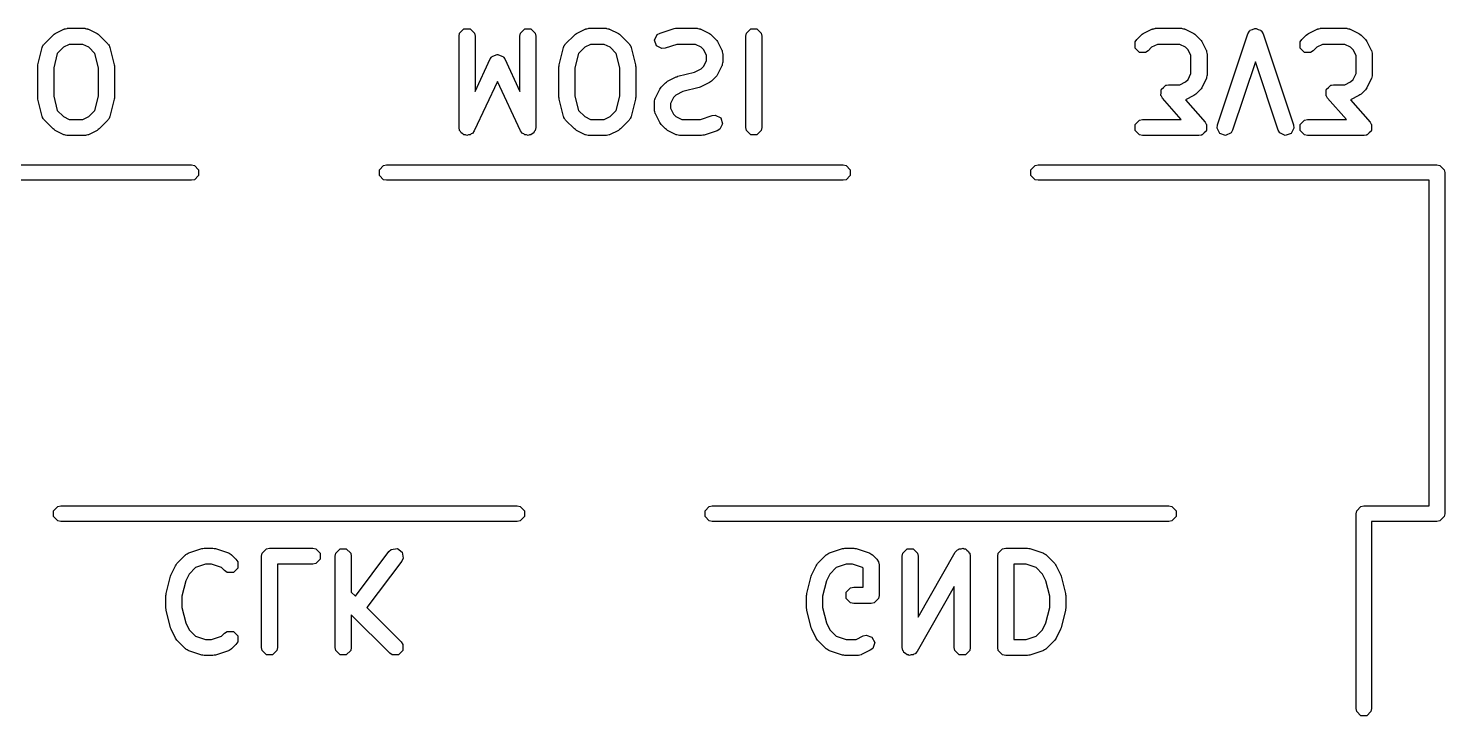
# Model space of a CAD drawing. Extents: x 110.4 to 184.6, y -131.1 to -56.8.
# Drawn here: x 147.28 to 158.32, y -115.56 to -110.2 of the extents above; entities that cross this region are included whole.
import ezdxf

# ---------------------------------------------------------------- set-up
doc = ezdxf.new("R2010")
doc.units = 0
doc.layers.add('BLACK', color=7, linetype='CONTINUOUS')

msp = doc.modelspace()

# ---------------------------------------------------------------- linework, layer by layer
at = {"layer": 'BLACK', "linetype": 'CONTINUOUS'}
for p, q in [((147.568424, -110.203841), (147.578093, -110.201194)), ((147.578093, -110.201194), (147.579453, -110.201647)), ((147.579453, -110.201647), (147.582523, -110.201037)), ((147.582523, -110.201037), (147.717989, -110.201037)), ((147.717989, -110.201037), (147.72106, -110.201647)), ((147.72106, -110.201647), (147.722419, -110.201195)), ((147.722419, -110.201195), (147.732079, -110.20384)), ((151.632424, -110.203841), (151.642093, -110.201194)), ((151.642093, -110.201194), (151.643453, -110.201647)), ((151.643453, -110.201647), (151.646523, -110.201037)), ((151.646523, -110.201037), (151.781989, -110.201037)), ((151.781989, -110.201037), (151.78506, -110.201647)), ((151.78506, -110.201647), (151.786419, -110.201195)), ((151.786419, -110.201195), (151.796079, -110.20384)), ((152.31403, -110.202991), (152.323856, -110.201037)), ((152.323856, -110.201037), (152.49319, -110.201037)), ((152.49319, -110.201037), (152.496261, -110.201647)), ((152.496261, -110.201647), (152.49762, -110.201195)), ((152.49762, -110.201195), (152.50728, -110.20384)), ((156.051837, -110.203841), (156.061506, -110.201194)), ((156.061506, -110.201194), (156.062866, -110.201647)), ((156.062866, -110.201647), (156.065936, -110.201037)), ((156.065936, -110.201037), (156.269136, -110.201037)), ((156.269136, -110.201037), (156.272207, -110.201647)), ((156.272207, -110.201647), (156.273566, -110.201195)), ((156.273566, -110.201195), (156.283226, -110.20384)), ((156.822708, -110.210059), (156.840438, -110.201194)), ((156.840438, -110.201194), (156.84487, -110.202671)), ((156.84487, -110.202671), (156.8493, -110.201195)), ((156.8493, -110.201195), (156.867018, -110.210054)), ((157.33877, -110.203841), (157.348439, -110.201194)), ((157.348439, -110.201194), (157.349799, -110.201647)), ((157.349799, -110.201647), (157.352869, -110.201037)), ((157.352869, -110.201037), (157.556069, -110.201037)), ((157.556069, -110.201037), (157.55914, -110.201647)), ((157.55914, -110.201647), (157.560499, -110.201195)), ((157.560499, -110.201195), (157.570159, -110.20384)), ((147.402862, -110.320943), (147.470595, -110.25321)), ((147.470595, -110.25321), (147.478916, -110.247649)), ((147.478916, -110.247649), (147.486838, -110.241502)), ((147.486838, -110.241502), (147.554572, -110.207635)), ((147.554572, -110.207635), (147.557591, -110.206808)), ((147.557591, -110.206808), (147.558605, -110.205795)), ((147.558605, -110.205795), (147.568424, -110.203841)), ((147.732079, -110.20384), (147.741907, -110.205795)), ((147.741907, -110.205795), (147.74292, -110.206808)), ((147.74292, -110.206808), (147.74594, -110.207635)), ((147.74594, -110.207635), (147.813674, -110.241502)), ((147.813674, -110.241502), (147.821595, -110.247649)), ((147.821595, -110.247649), (147.829917, -110.25321)), ((147.829917, -110.25321), (147.89765, -110.320943)), ((150.635756, -110.263537), (150.640514, -110.239619)), ((150.635756, -110.974737), (150.635756, -110.263537)), ((150.640514, -110.239619), (150.674338, -110.205795)), ((150.674338, -110.205795), (150.722174, -110.205795)), ((150.722174, -110.205795), (150.755998, -110.239619)), ((150.755998, -110.239619), (150.760756, -110.263537)), ((150.760756, -110.263537), (150.760756, -110.693014)), ((151.109889, -110.263537), (151.114647, -110.239619)), ((151.109889, -110.693013), (151.109889, -110.263537)), ((151.114647, -110.239619), (151.148471, -110.205795)), ((151.148471, -110.205795), (151.196307, -110.205795)), ((151.196307, -110.205795), (151.230131, -110.239619)), ((151.230131, -110.239619), (151.234889, -110.263537)), ((151.234889, -110.263537), (151.234889, -110.974737)), ((151.466862, -110.320943), (151.534595, -110.25321)), ((151.534595, -110.25321), (151.542916, -110.247649)), ((151.542916, -110.247649), (151.550838, -110.241502)), ((151.550838, -110.241502), (151.618572, -110.207635)), ((151.618572, -110.207635), (151.621591, -110.206808)), ((151.621591, -110.206808), (151.622605, -110.205795)), ((151.622605, -110.205795), (151.632424, -110.203841)), ((151.796079, -110.20384), (151.805907, -110.205795)), ((151.805907, -110.205795), (151.80692, -110.206808)), ((151.80692, -110.206808), (151.80994, -110.207635)), ((151.80994, -110.207635), (151.877674, -110.241502)), ((151.877674, -110.241502), (151.885595, -110.247649)), ((151.885595, -110.247649), (151.893917, -110.25321)), ((151.893917, -110.25321), (151.96165, -110.320943)), ((152.159914, -110.292973), (152.181306, -110.250189)), ((152.175041, -110.338354), (152.159914, -110.292973)), ((152.181306, -110.250189), (152.202492, -110.238111)), ((152.202492, -110.238111), (152.304092, -110.204244)), ((152.304092, -110.204244), (152.31403, -110.202991)), ((152.50728, -110.20384), (152.517108, -110.205795)), ((152.517108, -110.205795), (152.518121, -110.206808)), ((152.518121, -110.206808), (152.521141, -110.207635)), ((152.521141, -110.207635), (152.588874, -110.241502)), ((152.588874, -110.241502), (152.596784, -110.247642)), ((152.596784, -110.247642), (152.605117, -110.253209)), ((152.605117, -110.253209), (152.638983, -110.287075)), ((152.638983, -110.287075), (152.644549, -110.295405)), ((152.644549, -110.295405), (152.650692, -110.30332)), ((152.650692, -110.30332), (152.684558, -110.371053)), ((152.870956, -110.263537), (152.875714, -110.239619)), ((152.870956, -110.974737), (152.870956, -110.263537)), ((152.875714, -110.239619), (152.909538, -110.205795)), ((152.909538, -110.205795), (152.957374, -110.205795)), ((152.957374, -110.205795), (152.991198, -110.239619)), ((152.991198, -110.239619), (152.995956, -110.263537)), ((152.995956, -110.263537), (152.995956, -110.974737)), ((155.906594, -110.307353), (155.920142, -110.287076)), ((155.906594, -110.355187), (155.906594, -110.307353)), ((155.920142, -110.287076), (155.954008, -110.25321)), ((155.954008, -110.25321), (155.962333, -110.247646)), ((155.962333, -110.247646), (155.970251, -110.241502)), ((155.970251, -110.241502), (156.037985, -110.207635)), ((156.037985, -110.207635), (156.041004, -110.206808)), ((156.041004, -110.206808), (156.042018, -110.205795)), ((156.042018, -110.205795), (156.051837, -110.203841)), ((156.283226, -110.20384), (156.293054, -110.205795)), ((156.293054, -110.205795), (156.294067, -110.206808)), ((156.294067, -110.206808), (156.297087, -110.207635)), ((156.297087, -110.207635), (156.36482, -110.241502)), ((156.36482, -110.241502), (156.37273, -110.247642)), ((156.37273, -110.247642), (156.381063, -110.253209)), ((156.381063, -110.253209), (156.414929, -110.287075)), ((156.414929, -110.287075), (156.420495, -110.295405)), ((156.420495, -110.295405), (156.426638, -110.30332)), ((156.426638, -110.30332), (156.460504, -110.371053)), ((156.548509, -110.954973), (156.785576, -110.243772)), ((156.785576, -110.243772), (156.797654, -110.222586)), ((156.797654, -110.222586), (156.801831, -110.220497)), ((156.801831, -110.220497), (156.803919, -110.216322)), ((156.803919, -110.216322), (156.822708, -110.210059)), ((156.867018, -110.210054), (156.885819, -110.216321)), ((156.885819, -110.216321), (156.887907, -110.220498)), ((156.887907, -110.220498), (156.892084, -110.222587)), ((156.892084, -110.222587), (156.904162, -110.243773)), ((156.904162, -110.243773), (157.141228, -110.954972)), ((157.193527, -110.307353), (157.207075, -110.287076)), ((157.193527, -110.355187), (157.193527, -110.307353)), ((157.207075, -110.287076), (157.240941, -110.25321)), ((157.240941, -110.25321), (157.249266, -110.247646)), ((157.249266, -110.247646), (157.257184, -110.241502)), ((157.257184, -110.241502), (157.324918, -110.207635)), ((157.324918, -110.207635), (157.327937, -110.206808)), ((157.327937, -110.206808), (157.328951, -110.205795)), ((157.328951, -110.205795), (157.33877, -110.203841)), ((157.570159, -110.20384), (157.579987, -110.205795)), ((157.579987, -110.205795), (157.581, -110.206808)), ((157.581, -110.206808), (157.58402, -110.207635)), ((157.58402, -110.207635), (157.651753, -110.241502)), ((157.651753, -110.241502), (157.659663, -110.247642)), ((157.659663, -110.247642), (157.667996, -110.253209)), ((157.667996, -110.253209), (157.701862, -110.287075)), ((157.701862, -110.287075), (157.707428, -110.295405)), ((157.707428, -110.295405), (157.713571, -110.30332)), ((157.713571, -110.30332), (157.747437, -110.371053)), ((147.352555, -110.485445), (147.386422, -110.349979)), ((147.386422, -110.349979), (147.389314, -110.343857)), ((147.389314, -110.34122), (147.393567, -110.334853)), ((147.389314, -110.343857), (147.389314, -110.34122)), ((147.393567, -110.334853), (147.396839, -110.327929)), ((147.396839, -110.327929), (147.399101, -110.326571)), ((147.399101, -110.326571), (147.402862, -110.320943)), ((147.503491, -110.397089), (147.475689, -110.508299)), ((147.55181, -110.348771), (147.503491, -110.397089)), ((147.597278, -110.326037), (147.55181, -110.348771)), ((147.703234, -110.326037), (147.597278, -110.326037)), ((147.748702, -110.348771), (147.703234, -110.326037)), ((147.79702, -110.397089), (147.748702, -110.348771)), ((147.824823, -110.508298), (147.79702, -110.397089)), ((147.89765, -110.320943), (147.90141, -110.326571)), ((147.90141, -110.326571), (147.903673, -110.327929)), ((147.903673, -110.327929), (147.906944, -110.334854)), ((147.906944, -110.334854), (147.911198, -110.34122)), ((147.911198, -110.34122), (147.911198, -110.343856)), ((147.911198, -110.343856), (147.91409, -110.349978)), ((147.91409, -110.349978), (147.947957, -110.485445)), ((150.890802, -110.423793), (150.893113, -110.420645)), ((150.893113, -110.420645), (150.913208, -110.413337)), ((150.913208, -110.413337), (150.932579, -110.404298)), ((150.932579, -110.404298), (150.935323, -110.405295)), ((150.935323, -110.405295), (150.938067, -110.404298)), ((150.938067, -110.404298), (150.957437, -110.413337)), ((150.957437, -110.413337), (150.977533, -110.420645)), ((150.977533, -110.420645), (150.979842, -110.423793)), ((151.416555, -110.485445), (151.450422, -110.349979)), ((151.450422, -110.349979), (151.453314, -110.343857)), ((151.453314, -110.34122), (151.457567, -110.334853)), ((151.453314, -110.343857), (151.453314, -110.34122)), ((151.457567, -110.334853), (151.460839, -110.327929)), ((151.460839, -110.327929), (151.463101, -110.326571)), ((151.463101, -110.326571), (151.466862, -110.320943)), ((151.567491, -110.397089), (151.539689, -110.508299)), ((151.61581, -110.348771), (151.567491, -110.397089)), ((151.661278, -110.326037), (151.61581, -110.348771)), ((151.767234, -110.326037), (151.661278, -110.326037)), ((151.812702, -110.348771), (151.767234, -110.326037)), ((151.86102, -110.397089), (151.812702, -110.348771)), ((151.888823, -110.508298), (151.86102, -110.397089)), ((151.96165, -110.320943), (151.96541, -110.326571)), ((151.96541, -110.326571), (151.967673, -110.327929)), ((151.967673, -110.327929), (151.970944, -110.334854)), ((151.970944, -110.334854), (151.975198, -110.34122)), ((151.975198, -110.34122), (151.975198, -110.343856)), ((151.975198, -110.343856), (151.97809, -110.349978)), ((151.97809, -110.349978), (152.011957, -110.485445)), ((152.217825, -110.359746), (152.175041, -110.338354)), ((152.24202, -110.356697), (152.217825, -110.359746)), ((152.333999, -110.326037), (152.24202, -110.356697)), ((152.478435, -110.326037), (152.333999, -110.326037)), ((152.5239, -110.34877), (152.478435, -110.326037)), ((152.543424, -110.368292), (152.5239, -110.34877)), ((152.566156, -110.413757), (152.543424, -110.368292)), ((152.566156, -110.451982), (152.566156, -110.413757)), ((152.684558, -110.371053), (152.685384, -110.374072)), ((152.685384, -110.374072), (152.686398, -110.375086)), ((152.686398, -110.375086), (152.688352, -110.384913)), ((152.688352, -110.384913), (152.690998, -110.394574)), ((152.690998, -110.394574), (152.690545, -110.395932)), ((152.690545, -110.395932), (152.691156, -110.399004)), ((152.691156, -110.399004), (152.691156, -110.466737)), ((155.940419, -110.389012), (155.906594, -110.355187)), ((155.988253, -110.389012), (155.940419, -110.389012)), ((156.00853, -110.375464), (155.988253, -110.389012)), ((156.035223, -110.348771), (156.00853, -110.375464)), ((156.080691, -110.326037), (156.035223, -110.348771)), ((156.254381, -110.326037), (156.080691, -110.326037)), ((156.299846, -110.34877), (156.254381, -110.326037)), ((156.31937, -110.368292), (156.299846, -110.34877)), ((156.342102, -110.413757), (156.31937, -110.368292)), ((156.342102, -110.553582), (156.342102, -110.413757)), ((156.460504, -110.371053), (156.46133, -110.374072)), ((156.46133, -110.374072), (156.462344, -110.375086)), ((156.462344, -110.375086), (156.464298, -110.384913)), ((156.464298, -110.384913), (156.466944, -110.394574)), ((156.466944, -110.394574), (156.466491, -110.395932)), ((156.466491, -110.395932), (156.467102, -110.399004)), ((156.467102, -110.399004), (156.467102, -110.568337)), ((157.227352, -110.389012), (157.193527, -110.355187)), ((157.275186, -110.389012), (157.227352, -110.389012)), ((157.295463, -110.375464), (157.275186, -110.389012)), ((157.322156, -110.348771), (157.295463, -110.375464)), ((157.367624, -110.326037), (157.322156, -110.348771)), ((157.541314, -110.326037), (157.367624, -110.326037)), ((157.586779, -110.34877), (157.541314, -110.326037)), ((157.606303, -110.368292), (157.586779, -110.34877)), ((157.629035, -110.413757), (157.606303, -110.368292)), ((157.629035, -110.553582), (157.629035, -110.413757)), ((157.747437, -110.371053), (157.748263, -110.374072)), ((157.748263, -110.374072), (157.749277, -110.375086)), ((157.749277, -110.375086), (157.751231, -110.384913)), ((157.751231, -110.384913), (157.753877, -110.394574)), ((157.753877, -110.394574), (157.753424, -110.395932)), ((157.753424, -110.395932), (157.754035, -110.399004)), ((157.754035, -110.399004), (157.754035, -110.568337)), ((147.350689, -110.500604), (147.352182, -110.493094)), ((147.350689, -110.73767), (147.350689, -110.500604)), ((147.352182, -110.493094), (147.352555, -110.485445)), ((147.475689, -110.508299), (147.475689, -110.729974)), ((147.824823, -110.729975), (147.824823, -110.508298)), ((147.947957, -110.485445), (147.948329, -110.493094)), ((147.948329, -110.493094), (147.949823, -110.500604)), ((147.949823, -110.500604), (147.949823, -110.73767)), ((150.760756, -110.693014), (150.878686, -110.440307)), ((150.878686, -110.440307), (150.888215, -110.427319)), ((150.888215, -110.427319), (150.889231, -110.424527)), ((150.889231, -110.424527), (150.890802, -110.423793)), ((150.979842, -110.423793), (150.981415, -110.424527)), ((150.981415, -110.424527), (150.98243, -110.42732)), ((150.98243, -110.42732), (150.991959, -110.440307)), ((150.991959, -110.440307), (151.109889, -110.693013)), ((151.414689, -110.500604), (151.416182, -110.493094)), ((151.414689, -110.73767), (151.414689, -110.500604)), ((151.416182, -110.493094), (151.416555, -110.485445)), ((151.539689, -110.508299), (151.539689, -110.729974)), ((151.888823, -110.729975), (151.888823, -110.508298)), ((152.011957, -110.485445), (152.012329, -110.493094)), ((152.012329, -110.493094), (152.013823, -110.500604)), ((152.013823, -110.500604), (152.013823, -110.73767)), ((152.471373, -110.543234), (152.523901, -110.51697)), ((152.523901, -110.51697), (152.543422, -110.497449)), ((152.543422, -110.497449), (152.566156, -110.451982)), ((152.684558, -110.494687), (152.650692, -110.562421)), ((152.685384, -110.491668), (152.684558, -110.494687)), ((152.686398, -110.490655), (152.685384, -110.491668)), ((152.688352, -110.480831), (152.686398, -110.490655)), ((152.690999, -110.471166), (152.688352, -110.480831)), ((152.691156, -110.466737), (152.690545, -110.469805)), ((152.690545, -110.469805), (152.690999, -110.471166)), ((156.844868, -110.46118), (156.667095, -110.994501)), ((157.022642, -110.994501), (156.844868, -110.46118)), ((150.935323, -110.61453), (150.754892, -111.001167)), ((151.115753, -111.001167), (150.935323, -110.61453)), ((152.211929, -110.65961), (152.245796, -110.625743)), ((152.245796, -110.625743), (152.254121, -110.62018)), ((152.254121, -110.62018), (152.262039, -110.614035)), ((152.262039, -110.614035), (152.329772, -110.580168)), ((152.329772, -110.580168), (152.336376, -110.578359)), ((152.336376, -110.578359), (152.342565, -110.575436)), ((152.342565, -110.575436), (152.471373, -110.543234)), ((152.588874, -110.624239), (152.521141, -110.658106)), ((152.596791, -110.618093), (152.588874, -110.624239)), ((152.605117, -110.612531), (152.596791, -110.618093)), ((152.638984, -110.578664), (152.605117, -110.612531)), ((152.644544, -110.570342), (152.638984, -110.578664)), ((152.650692, -110.562421), (152.644544, -110.570342)), ((156.150104, -110.644771), (156.167536, -110.641304)), ((156.167536, -110.641304), (156.254381, -110.641304)), ((156.254381, -110.641304), (156.299847, -110.61857)), ((156.299847, -110.61857), (156.319368, -110.599049)), ((156.319368, -110.599049), (156.342102, -110.553582)), ((156.460504, -110.596287), (156.426638, -110.664021)), ((156.46133, -110.593268), (156.460504, -110.596287)), ((156.462344, -110.592255), (156.46133, -110.593268)), ((156.464298, -110.582431), (156.462344, -110.592255)), ((156.466945, -110.572766), (156.464298, -110.582431)), ((156.467102, -110.568337), (156.466491, -110.571405)), ((156.466491, -110.571405), (156.466945, -110.572766)), ((157.437037, -110.644771), (157.454469, -110.641304)), ((157.454469, -110.641304), (157.541314, -110.641304)), ((157.541314, -110.641304), (157.58678, -110.61857)), ((157.58678, -110.61857), (157.606301, -110.599049)), ((157.606301, -110.599049), (157.629035, -110.553582)), ((157.747437, -110.596287), (157.713571, -110.664021)), ((157.748263, -110.593268), (157.747437, -110.596287)), ((157.749277, -110.592255), (157.748263, -110.593268)), ((157.751231, -110.582431), (157.749277, -110.592255)), ((157.753878, -110.572766), (157.751231, -110.582431)), ((157.754035, -110.568337), (157.753424, -110.571405)), ((157.753424, -110.571405), (157.753878, -110.572766)), ((147.352182, -110.745179), (147.350689, -110.73767)), ((147.352555, -110.752829), (147.352182, -110.745179)), ((147.386422, -110.888295), (147.352555, -110.752829)), ((147.475689, -110.729974), (147.503491, -110.841184)), ((147.79702, -110.841184), (147.824823, -110.729975)), ((147.947957, -110.752829), (147.91409, -110.888296)), ((147.948329, -110.745179), (147.947957, -110.752829)), ((147.949823, -110.73767), (147.948329, -110.745179)), ((151.416182, -110.745179), (151.414689, -110.73767)), ((151.416555, -110.752829), (151.416182, -110.745179)), ((151.450422, -110.888295), (151.416555, -110.752829)), ((151.539689, -110.729974), (151.567491, -110.841184)), ((151.86102, -110.841184), (151.888823, -110.729975)), ((152.011957, -110.752829), (151.97809, -110.888296)), ((152.012329, -110.745179), (152.011957, -110.752829)), ((152.013823, -110.73767), (152.012329, -110.745179)), ((152.162559, -110.757446), (152.164514, -110.747619)), ((152.164514, -110.747619), (152.165527, -110.746605)), ((152.165527, -110.746605), (152.166354, -110.743586)), ((152.166354, -110.743586), (152.200221, -110.675853)), ((152.200221, -110.675853), (152.206366, -110.667935)), ((152.206366, -110.667935), (152.211929, -110.65961)), ((152.307489, -110.740825), (152.284756, -110.786292)), ((152.327011, -110.721303), (152.307489, -110.740825)), ((152.379539, -110.695039), (152.327011, -110.721303)), ((152.508348, -110.662838), (152.379539, -110.695039)), ((152.514536, -110.659914), (152.508348, -110.662838)), ((152.521141, -110.658106), (152.514536, -110.659914)), ((156.108331, -110.723827), (156.109794, -110.701882)), ((156.109794, -110.726367), (156.108331, -110.723827)), ((156.109794, -110.679886), (156.111365, -110.678314)), ((156.109794, -110.701882), (156.109794, -110.679886)), ((156.109794, -110.727722), (156.109794, -110.726367)), ((156.111632, -110.72956), (156.109794, -110.727722)), ((156.111365, -110.678314), (156.111513, -110.676099)), ((156.111513, -110.676099), (156.128057, -110.661623)), ((156.1205, -110.744961), (156.111632, -110.72956)), ((156.266866, -110.912237), (156.1205, -110.744961)), ((156.128057, -110.661623), (156.143618, -110.646062)), ((156.143618, -110.646062), (156.146495, -110.645489)), ((156.146495, -110.645489), (156.147513, -110.644599)), ((156.147513, -110.644599), (156.150104, -110.644771)), ((156.36482, -110.725839), (156.298764, -110.758867)), ((156.372737, -110.719693), (156.36482, -110.725839)), ((156.381063, -110.714131), (156.372737, -110.719693)), ((156.41493, -110.680264), (156.381063, -110.714131)), ((156.42049, -110.671942), (156.41493, -110.680264)), ((156.426638, -110.664021), (156.42049, -110.671942)), ((157.395264, -110.723827), (157.396727, -110.701882)), ((157.396727, -110.726367), (157.395264, -110.723827)), ((157.396727, -110.679886), (157.398298, -110.678314)), ((157.396727, -110.701882), (157.396727, -110.679886)), ((157.396727, -110.727722), (157.396727, -110.726367)), ((157.398565, -110.72956), (157.396727, -110.727722)), ((157.398298, -110.678314), (157.398446, -110.676099)), ((157.398446, -110.676099), (157.41499, -110.661623)), ((157.407433, -110.744961), (157.398565, -110.72956)), ((157.553799, -110.912237), (157.407433, -110.744961)), ((157.41499, -110.661623), (157.430551, -110.646062)), ((157.430551, -110.646062), (157.433428, -110.645489)), ((157.433428, -110.645489), (157.434446, -110.644599)), ((157.434446, -110.644599), (157.437037, -110.644771)), ((157.651753, -110.725839), (157.585697, -110.758867)), ((157.65967, -110.719693), (157.651753, -110.725839)), ((157.667996, -110.714131), (157.65967, -110.719693)), ((157.701863, -110.680264), (157.667996, -110.714131)), ((157.707423, -110.671942), (157.701863, -110.680264)), ((157.713571, -110.664021), (157.707423, -110.671942)), ((147.503491, -110.841184), (147.55181, -110.889503)), ((147.748702, -110.889503), (147.79702, -110.841184)), ((151.567491, -110.841184), (151.61581, -110.889503)), ((151.812702, -110.889503), (151.86102, -110.841184)), ((152.159756, -110.771537), (152.160366, -110.768465)), ((152.159756, -110.83927), (152.159756, -110.771537)), ((152.160366, -110.842341), (152.159756, -110.83927)), ((152.159914, -110.767107), (152.162559, -110.757446)), ((152.160366, -110.768465), (152.159914, -110.767107)), ((152.159914, -110.8437), (152.160366, -110.842341)), ((152.162559, -110.85336), (152.159914, -110.8437)), ((152.164514, -110.863188), (152.162559, -110.85336)), ((152.165527, -110.864201), (152.164514, -110.863188)), ((152.166354, -110.867221), (152.165527, -110.864201)), ((152.284756, -110.786292), (152.284756, -110.824515)), ((152.284756, -110.824515), (152.307489, -110.869981)), ((156.298764, -110.758867), (156.451638, -110.933581)), ((157.585697, -110.758867), (157.738571, -110.933581)), ((147.389314, -110.894416), (147.386422, -110.888295)), ((147.389314, -110.897054), (147.389314, -110.894416)), ((147.393567, -110.90342), (147.389314, -110.897054)), ((147.396839, -110.910345), (147.393567, -110.90342)), ((147.399101, -110.911702), (147.396839, -110.910345)), ((147.402862, -110.917331), (147.399101, -110.911702)), ((147.470595, -110.985064), (147.402862, -110.917331)), ((147.55181, -110.889503), (147.597278, -110.912237)), ((147.597278, -110.912237), (147.703234, -110.912237)), ((147.703234, -110.912237), (147.748702, -110.889503)), ((147.89765, -110.917331), (147.829917, -110.985064)), ((147.90141, -110.911702), (147.89765, -110.917331)), ((147.903673, -110.910345), (147.90141, -110.911702)), ((147.906944, -110.903419), (147.903673, -110.910345)), ((147.911198, -110.897054), (147.906944, -110.903419)), ((147.91409, -110.888296), (147.911198, -110.894417)), ((147.911198, -110.894417), (147.911198, -110.897054)), ((150.640514, -110.998655), (150.635756, -110.974737)), ((151.234889, -110.974737), (151.230131, -110.998655)), ((151.453314, -110.894416), (151.450422, -110.888295)), ((151.453314, -110.897054), (151.453314, -110.894416)), ((151.457567, -110.90342), (151.453314, -110.897054)), ((151.460839, -110.910345), (151.457567, -110.90342)), ((151.463101, -110.911702), (151.460839, -110.910345)), ((151.466862, -110.917331), (151.463101, -110.911702)), ((151.534595, -110.985064), (151.466862, -110.917331)), ((151.61581, -110.889503), (151.661278, -110.912237)), ((151.661278, -110.912237), (151.767234, -110.912237)), ((151.767234, -110.912237), (151.812702, -110.889503)), ((151.96165, -110.917331), (151.893917, -110.985064)), ((151.96541, -110.911702), (151.96165, -110.917331)), ((151.967673, -110.910345), (151.96541, -110.911702)), ((151.970944, -110.903419), (151.967673, -110.910345)), ((151.975198, -110.897054), (151.970944, -110.903419)), ((151.97809, -110.888296), (151.975198, -110.894417)), ((151.975198, -110.894417), (151.975198, -110.897054)), ((152.200221, -110.934955), (152.166354, -110.867221)), ((152.206364, -110.94287), (152.200221, -110.934955)), ((152.211929, -110.951199), (152.206364, -110.94287)), ((152.245796, -110.985064), (152.211929, -110.951199)), ((152.307489, -110.869981), (152.327011, -110.889503)), ((152.327011, -110.889503), (152.372478, -110.912237)), ((152.372478, -110.912237), (152.516913, -110.912237)), ((152.516913, -110.912237), (152.608892, -110.881577)), ((152.608892, -110.881577), (152.633087, -110.878528)), ((152.633087, -110.878528), (152.675871, -110.89992)), ((152.690999, -110.945301), (152.669606, -110.988085)), ((152.675871, -110.89992), (152.690999, -110.945301)), ((152.875714, -110.998655), (152.870956, -110.974737)), ((152.995956, -110.974737), (152.991198, -110.998655)), ((155.906594, -110.950819), (155.940418, -110.916995)), ((155.906594, -110.998655), (155.906594, -110.950819)), ((155.940418, -110.916995), (155.964336, -110.912237)), ((155.964336, -110.912237), (156.266866, -110.912237)), ((156.451638, -110.933581), (156.460505, -110.94898)), ((156.460505, -110.94898), (156.462344, -110.950819)), ((156.462344, -110.950819), (156.462344, -110.952173)), ((156.462344, -110.952173), (156.463807, -110.954714)), ((156.463807, -110.954714), (156.462344, -110.976664)), ((156.54546, -110.979168), (156.548509, -110.954973)), ((157.141228, -110.954972), (157.144277, -110.979168)), ((157.193527, -110.950819), (157.227351, -110.916995)), ((157.193527, -110.998655), (157.193527, -110.950819)), ((157.227351, -110.916995), (157.251269, -110.912237)), ((157.251269, -110.912237), (157.553799, -110.912237)), ((157.738571, -110.933581), (157.747438, -110.94898)), ((157.747438, -110.94898), (157.749277, -110.950819)), ((157.749277, -110.950819), (157.749277, -110.952173)), ((157.749277, -110.952173), (157.75074, -110.954714)), ((157.75074, -110.954714), (157.749277, -110.976664)), ((147.478916, -110.990624), (147.470595, -110.985064)), ((147.486838, -110.996772), (147.478916, -110.990624)), ((147.554572, -111.030639), (147.486838, -110.996772)), ((147.557591, -111.031465), (147.554572, -111.030639)), ((147.558605, -111.032479), (147.557591, -111.031465)), ((147.568424, -111.034432), (147.558605, -111.032479)), ((147.578093, -111.03708), (147.568424, -111.034432)), ((147.579453, -111.036626), (147.578093, -111.03708)), ((147.582523, -111.037237), (147.579453, -111.036626)), ((147.717989, -111.037237), (147.582523, -111.037237)), ((147.72106, -111.036626), (147.717989, -111.037237)), ((147.722419, -111.037079), (147.72106, -111.036626)), ((147.732079, -111.034433), (147.722419, -111.037079)), ((147.741907, -111.032479), (147.732079, -111.034433)), ((147.74292, -111.031465), (147.741907, -111.032479)), ((147.74594, -111.030639), (147.74292, -111.031465)), ((147.813674, -110.996772), (147.74594, -111.030639)), ((147.821595, -110.990624), (147.813674, -110.996772)), ((147.829917, -110.985064), (147.821595, -110.990624)), ((150.648368, -111.006509), (150.640514, -110.998655)), ((150.652164, -111.016947), (150.648368, -111.006509)), ((150.664617, -111.022758), (150.652164, -111.016947)), ((150.674338, -111.032479), (150.664617, -111.022758)), ((150.685447, -111.032479), (150.674338, -111.032479)), ((150.695512, -111.037176), (150.685447, -111.032479)), ((150.708429, -111.032479), (150.695512, -111.037176)), ((150.722174, -111.032479), (150.708429, -111.032479)), ((150.730028, -111.024624), (150.722174, -111.032479)), ((150.740466, -111.020829), (150.730028, -111.024624)), ((150.754892, -111.001167), (150.740466, -111.020829)), ((151.130179, -111.020829), (151.115753, -111.001167)), ((151.140616, -111.024624), (151.130179, -111.020829)), ((151.148471, -111.032479), (151.140616, -111.024624)), ((151.162214, -111.032479), (151.148471, -111.032479)), ((151.175133, -111.037177), (151.162214, -111.032479)), ((151.1852, -111.032479), (151.175133, -111.037177)), ((151.196307, -111.032479), (151.1852, -111.032479)), ((151.206026, -111.022759), (151.196307, -111.032479)), ((151.218481, -111.016947), (151.206026, -111.022759)), ((151.222276, -111.006509), (151.218481, -111.016947)), ((151.230131, -110.998655), (151.222276, -111.006509)), ((151.542916, -110.990624), (151.534595, -110.985064)), ((151.550838, -110.996772), (151.542916, -110.990624)), ((151.618572, -111.030639), (151.550838, -110.996772)), ((151.621591, -111.031465), (151.618572, -111.030639)), ((151.622605, -111.032479), (151.621591, -111.031465)), ((151.632424, -111.034432), (151.622605, -111.032479)), ((151.642093, -111.03708), (151.632424, -111.034432)), ((151.643453, -111.036626), (151.642093, -111.03708)), ((151.646523, -111.037237), (151.643453, -111.036626)), ((151.781989, -111.037237), (151.646523, -111.037237)), ((151.78506, -111.036626), (151.781989, -111.037237)), ((151.786419, -111.037079), (151.78506, -111.036626)), ((151.796079, -111.034433), (151.786419, -111.037079)), ((151.805907, -111.032479), (151.796079, -111.034433)), ((151.80692, -111.031465), (151.805907, -111.032479)), ((151.80994, -111.030639), (151.80692, -111.031465)), ((151.877674, -110.996772), (151.80994, -111.030639)), ((151.885595, -110.990624), (151.877674, -110.996772)), ((151.893917, -110.985064), (151.885595, -110.990624)), ((152.254121, -110.990626), (152.245796, -110.985064)), ((152.262039, -110.996772), (152.254121, -110.990626)), ((152.329772, -111.030639), (152.262039, -110.996772)), ((152.332791, -111.031465), (152.329772, -111.030639)), ((152.333805, -111.032479), (152.332791, -111.031465)), ((152.343632, -111.034433), (152.333805, -111.032479)), ((152.353293, -111.037079), (152.343632, -111.034433)), ((152.354651, -111.036626), (152.353293, -111.037079)), ((152.357723, -111.037237), (152.354651, -111.036626)), ((152.527056, -111.037237), (152.357723, -111.037237)), ((152.536881, -111.035282), (152.527056, -111.037237)), ((152.54682, -111.03403), (152.536881, -111.035282)), ((152.64842, -111.000163), (152.54682, -111.03403)), ((152.669606, -110.988085), (152.64842, -111.000163)), ((152.909538, -111.032479), (152.875714, -110.998655)), ((152.957374, -111.032479), (152.909538, -111.032479)), ((152.991198, -110.998655), (152.957374, -111.032479)), ((155.940418, -111.032479), (155.906594, -110.998655)), ((155.964336, -111.037237), (155.940418, -111.032479)), ((156.404602, -111.037237), (155.964336, -111.037237)), ((156.422033, -111.033769), (156.404602, -111.037237)), ((156.424625, -111.033942), (156.422033, -111.033769)), ((156.425642, -111.033051), (156.424625, -111.033942)), ((156.42852, -111.032479), (156.425642, -111.033051)), ((156.444077, -111.016921), (156.42852, -111.032479)), ((156.460626, -111.002442), (156.444077, -111.016921)), ((156.460773, -111.000225), (156.460626, -111.002442)), ((156.462344, -110.998655), (156.460773, -111.000225)), ((156.462344, -110.976664), (156.462344, -110.998655)), ((156.566852, -111.021952), (156.54546, -110.979168)), ((156.612233, -111.037079), (156.566852, -111.021952)), ((156.655017, -111.015687), (156.612233, -111.037079)), ((156.667095, -110.994501), (156.655017, -111.015687)), ((157.034719, -111.015687), (157.022642, -110.994501)), ((157.077504, -111.037079), (157.034719, -111.015687)), ((157.122885, -111.021952), (157.077504, -111.037079)), ((157.144277, -110.979168), (157.122885, -111.021952)), ((157.227351, -111.032479), (157.193527, -110.998655)), ((157.251269, -111.037237), (157.227351, -111.032479)), ((157.691535, -111.037237), (157.251269, -111.037237)), ((157.708966, -111.033769), (157.691535, -111.037237)), ((157.711558, -111.033942), (157.708966, -111.033769)), ((157.712575, -111.033051), (157.711558, -111.033942)), ((157.715453, -111.032479), (157.712575, -111.033051)), ((157.73101, -111.016921), (157.715453, -111.032479)), ((157.747559, -111.002442), (157.73101, -111.016921)), ((157.747706, -111.000225), (157.747559, -111.002442)), ((157.749277, -110.998655), (157.747706, -111.000225)), ((157.749277, -110.976664), (157.749277, -110.998655)), ((144.99, -111.2665), (148.55, -111.2665)), ((148.55, -111.2665), (148.572961, -111.271067)), ((148.572961, -111.271067), (148.605433, -111.303539)), ((148.605433, -111.303539), (148.605433, -111.349461)), ((150.014567, -111.303539), (150.047039, -111.271067)), ((150.014567, -111.349461), (150.014567, -111.303539)), ((150.047039, -111.271067), (150.07, -111.2665)), ((150.07, -111.2665), (153.63, -111.2665)), ((153.63, -111.2665), (153.652961, -111.271067)), ((153.652961, -111.271067), (153.685433, -111.303539)), ((153.685433, -111.303539), (153.685433, -111.349461)), ((155.094567, -111.303539), (155.127039, -111.271067)), ((155.094567, -111.349461), (155.094567, -111.303539)), ((155.127039, -111.271067), (155.15, -111.2665)), ((155.15, -111.2665), (158.26, -111.2665)), ((158.26, -111.2665), (158.282961, -111.271067)), ((158.282961, -111.271067), (158.315433, -111.303539)), ((158.315433, -111.303539), (158.32, -111.3265)), ((148.55, -111.3865), (144.99, -111.3865)), ((148.572961, -111.381933), (148.55, -111.3865)), ((148.605433, -111.349461), (148.572961, -111.381933)), ((150.047039, -111.381933), (150.014567, -111.349461)), ((150.07, -111.3865), (150.047039, -111.381933)), ((153.63, -111.3865), (150.07, -111.3865)), ((153.652961, -111.381933), (153.63, -111.3865)), ((153.685433, -111.349461), (153.652961, -111.381933)), ((155.127039, -111.381933), (155.094567, -111.349461)), ((155.15, -111.3865), (155.127039, -111.381933)), ((158.2, -111.3865), (155.15, -111.3865)), ((158.2, -113.9265), (158.2, -111.3865)), ((158.32, -111.3265), (158.32, -113.9865)), ((147.474567, -113.963539), (147.507039, -113.931067)), ((147.507039, -113.931067), (147.53, -113.9265)), ((147.53, -113.9265), (151.09, -113.9265)), ((151.09, -113.9265), (151.112961, -113.931067)), ((151.112961, -113.931067), (151.145433, -113.963539)), ((152.554567, -113.963539), (152.587039, -113.931067)), ((152.587039, -113.931067), (152.61, -113.9265)), ((152.61, -113.9265), (156.17, -113.9265)), ((156.17, -113.9265), (156.192961, -113.931067)), ((156.192961, -113.931067), (156.225433, -113.963539)), ((157.634567, -113.963539), (157.667039, -113.931067)), ((157.667039, -113.931067), (157.69, -113.9265)), ((157.69, -113.9265), (158.2, -113.9265)), ((147.474567, -114.009461), (147.474567, -113.963539)), ((147.507039, -114.041933), (147.474567, -114.009461)), ((147.53, -114.0465), (147.507039, -114.041933)), ((151.09, -114.0465), (147.53, -114.0465)), ((151.112961, -114.041933), (151.09, -114.0465)), ((151.145433, -114.009461), (151.112961, -114.041933)), ((151.145433, -113.963539), (151.145433, -114.009461)), ((152.554567, -114.009461), (152.554567, -113.963539)), ((152.587039, -114.041933), (152.554567, -114.009461)), ((152.61, -114.0465), (152.587039, -114.041933)), ((156.17, -114.0465), (152.61, -114.0465)), ((156.192961, -114.041933), (156.17, -114.0465)), ((156.225433, -114.009461), (156.192961, -114.041933)), ((156.225433, -113.963539), (156.225433, -114.009461)), ((157.63, -113.9865), (157.634567, -113.963539)), ((157.63, -115.5065), (157.63, -113.9865)), ((158.26, -114.0465), (157.75, -114.0465)), ((157.75, -114.0465), (157.75, -115.5065)), ((158.282961, -114.041933), (158.26, -114.0465)), ((158.315433, -114.009461), (158.282961, -114.041933)), ((158.32, -113.9865), (158.315433, -114.009461)), ((148.527959, -114.293111), (148.629559, -114.259244)), ((148.629559, -114.259244), (148.639497, -114.257991)), ((148.639497, -114.257991), (148.649323, -114.256037)), ((148.649323, -114.256037), (148.717056, -114.256037)), ((148.717056, -114.256037), (148.726881, -114.257991)), ((148.726881, -114.257991), (148.73682, -114.259244)), ((148.73682, -114.259244), (148.83842, -114.293111)), ((149.099581, -114.294619), (149.133405, -114.260795)), ((149.133405, -114.260795), (149.157323, -114.256037)), ((149.157323, -114.256037), (149.49599, -114.256037)), ((149.49599, -114.256037), (149.519908, -114.260795)), ((149.519908, -114.260795), (149.553732, -114.294619)), ((149.675314, -114.294619), (149.709138, -114.260795)), ((149.709138, -114.260795), (149.756974, -114.260795)), ((149.756974, -114.260795), (149.790798, -114.294619)), ((149.827893, -114.629786), (150.089456, -114.281037)), ((150.089456, -114.281037), (150.107613, -114.264757)), ((150.107613, -114.264757), (150.154967, -114.257993)), ((150.154967, -114.257993), (150.193236, -114.286694)), ((150.193236, -114.286694), (150.2, -114.334048)), ((153.523292, -114.293111), (153.624892, -114.259244)), ((153.624892, -114.259244), (153.63483, -114.257991)), ((153.63483, -114.257991), (153.644656, -114.256037)), ((153.644656, -114.256037), (153.712389, -114.256037)), ((153.712389, -114.256037), (153.722214, -114.257991)), ((153.722214, -114.257991), (153.732153, -114.259244)), ((153.732153, -114.259244), (153.833753, -114.293111)), ((154.094914, -114.294619), (154.128738, -114.260795)), ((154.128738, -114.260795), (154.176574, -114.260795)), ((154.176574, -114.260795), (154.210398, -114.294619)), ((154.215156, -114.794389), (154.504791, -114.287529)), ((154.504791, -114.287529), (154.520788, -114.269123)), ((154.520788, -114.269123), (154.529068, -114.266864)), ((154.529068, -114.266864), (154.535138, -114.260795)), ((154.535138, -114.260795), (154.551324, -114.260795)), ((154.551324, -114.260795), (154.566937, -114.256537)), ((154.566937, -114.256537), (154.574389, -114.260795)), ((154.574389, -114.260795), (154.582974, -114.260795)), ((154.582974, -114.260795), (154.59442, -114.272241)), ((154.59442, -114.272241), (154.608471, -114.28027)), ((154.608471, -114.28027), (154.610729, -114.28855)), ((154.839981, -114.294619), (154.873805, -114.260795)), ((154.873805, -114.260795), (154.897723, -114.256037)), ((154.897723, -114.256037), (155.067056, -114.256037)), ((155.067056, -114.256037), (155.076881, -114.257991)), ((155.076881, -114.257991), (155.08682, -114.259244)), ((155.08682, -114.259244), (155.18842, -114.293111)), ((148.390221, -114.459919), (148.424088, -114.392186)), ((148.424088, -114.392186), (148.430233, -114.384268)), ((148.430233, -114.384268), (148.435796, -114.375943)), ((148.435796, -114.375943), (148.503529, -114.30821)), ((148.503529, -114.30821), (148.506132, -114.30647)), ((148.506132, -114.30647), (148.506773, -114.305189)), ((148.506773, -114.305189), (148.515477, -114.300226)), ((148.515477, -114.300226), (148.523806, -114.294662)), ((148.523806, -114.294662), (148.525238, -114.294662)), ((148.525238, -114.294662), (148.527959, -114.293111)), ((148.659466, -114.381037), (148.581483, -114.407031)), ((148.706913, -114.381037), (148.659466, -114.381037)), ((148.784894, -114.407031), (148.706913, -114.381037)), ((148.83842, -114.293111), (148.841138, -114.294661)), ((148.841138, -114.294661), (148.842572, -114.294661)), ((148.842572, -114.294661), (148.850907, -114.300229)), ((148.850907, -114.300229), (148.859606, -114.305189)), ((148.859606, -114.305189), (148.860246, -114.306469)), ((148.860246, -114.306469), (148.86285, -114.308209)), ((148.86285, -114.308209), (148.896716, -114.342075)), ((148.896716, -114.342075), (148.910265, -114.362352)), ((148.910265, -114.362352), (148.910265, -114.410186)), ((149.094823, -114.318537), (149.099581, -114.294619)), ((149.094823, -115.029737), (149.094823, -114.318537)), ((149.49599, -114.381037), (149.219823, -114.381037)), ((149.219823, -114.381037), (149.219823, -115.029737)), ((149.519908, -114.376279), (149.49599, -114.381037)), ((149.553732, -114.342455), (149.519908, -114.376279)), ((149.553732, -114.294619), (149.553732, -114.342455)), ((149.670556, -114.318537), (149.675314, -114.294619)), ((149.670556, -115.029737), (149.670556, -114.318537)), ((149.790798, -114.294619), (149.795556, -114.318537)), ((149.795556, -114.318537), (149.795556, -114.597449)), ((150.189456, -114.356037), (149.917179, -114.719072)), ((150.2, -114.334048), (150.189456, -114.356037)), ((153.385554, -114.459919), (153.419421, -114.392186)), ((153.419421, -114.392186), (153.425566, -114.384268)), ((153.425566, -114.384268), (153.431129, -114.375943)), ((153.431129, -114.375943), (153.498862, -114.30821)), ((153.498862, -114.30821), (153.501465, -114.30647)), ((153.501465, -114.30647), (153.502106, -114.305189)), ((153.502106, -114.305189), (153.51081, -114.300226)), ((153.51081, -114.300226), (153.519139, -114.294662)), ((153.519139, -114.294662), (153.520571, -114.294662)), ((153.520571, -114.294662), (153.523292, -114.293111)), ((153.654799, -114.381037), (153.576816, -114.407031)), ((153.702246, -114.381037), (153.654799, -114.381037)), ((153.780227, -114.407031), (153.702246, -114.381037)), ((153.833753, -114.293111), (153.836471, -114.294661)), ((153.836471, -114.294661), (153.837905, -114.294661)), ((153.837905, -114.294661), (153.84624, -114.300229)), ((153.84624, -114.300229), (153.854939, -114.305189)), ((153.854939, -114.305189), (153.855579, -114.306469)), ((153.855579, -114.306469), (153.858183, -114.308209)), ((153.858183, -114.308209), (153.892049, -114.342075)), ((153.892049, -114.342075), (153.905598, -114.362352)), ((153.905598, -114.362352), (153.910356, -114.38627)), ((153.910356, -114.38627), (153.910356, -114.623337)), ((154.090156, -114.318537), (154.094914, -114.294619)), ((154.090156, -115.029737), (154.090156, -114.318537)), ((154.210398, -114.294619), (154.215156, -114.318537)), ((154.215156, -114.318537), (154.215156, -114.794389)), ((154.610729, -114.28855), (154.616798, -114.294619)), ((154.616798, -114.294619), (154.621556, -114.318537)), ((154.621556, -114.318537), (154.621556, -115.029737)), ((154.835223, -114.318537), (154.839981, -114.294619)), ((154.835223, -115.029737), (154.835223, -114.318537)), ((155.056913, -114.381037), (154.960223, -114.381037)), ((154.960223, -114.381037), (154.960223, -114.967237)), ((155.134894, -114.407031), (155.056913, -114.381037)), ((155.18842, -114.293111), (155.191138, -114.294661)), ((155.191138, -114.294661), (155.192573, -114.294661)), ((155.192573, -114.294661), (155.200911, -114.300232)), ((155.200911, -114.300232), (155.209606, -114.305189)), ((155.209606, -114.305189), (155.210246, -114.306469)), ((155.210246, -114.306469), (155.21285, -114.308209)), ((155.21285, -114.308209), (155.280584, -114.375943)), ((155.280584, -114.375943), (155.286144, -114.384264)), ((155.286144, -114.384264), (155.292292, -114.392186)), ((155.292292, -114.392186), (155.326158, -114.45992)), ((148.351622, -114.608178), (148.385489, -114.472712)), ((148.385489, -114.472712), (148.388412, -114.466523)), ((148.388412, -114.466523), (148.390221, -114.459919)), ((148.531356, -114.457158), (148.505092, -114.509685)), ((148.581483, -114.407031), (148.531356, -114.457158)), ((148.808329, -114.430464), (148.784894, -114.407031)), ((148.828606, -114.444012), (148.808329, -114.430464)), ((148.876441, -114.444012), (148.828606, -114.444012)), ((148.910265, -114.410186), (148.876441, -114.444012)), ((153.346955, -114.608178), (153.380822, -114.472712)), ((153.380822, -114.472712), (153.383745, -114.466523)), ((153.383745, -114.466523), (153.385554, -114.459919)), ((153.526689, -114.457158), (153.500425, -114.509685)), ((153.576816, -114.407031), (153.526689, -114.457158)), ((153.785356, -114.412159), (153.780227, -114.407031)), ((153.785356, -114.560837), (153.785356, -114.412159)), ((155.185023, -114.45716), (155.134894, -114.407031)), ((155.211286, -114.509684), (155.185023, -114.45716)), ((155.326158, -114.45992), (155.327965, -114.466521)), ((155.327965, -114.466521), (155.33089, -114.472711)), ((155.33089, -114.472711), (155.364757, -114.608178)), ((148.349756, -114.623337), (148.351249, -114.615827)), ((148.351249, -114.615827), (148.351622, -114.608178)), ((148.505092, -114.509685), (148.474756, -114.631032)), ((149.795556, -114.597449), (149.827893, -114.629786)), ((153.345089, -114.623337), (153.346582, -114.615827)), ((153.346582, -114.615827), (153.346955, -114.608178)), ((153.500425, -114.509685), (153.470089, -114.631032)), ((153.654647, -114.599419), (153.688471, -114.565595)), ((153.654647, -114.647255), (153.654647, -114.599419)), ((153.688471, -114.565595), (153.712389, -114.560837)), ((153.712389, -114.560837), (153.785356, -114.560837)), ((154.496556, -114.553884), (154.206921, -115.060746)), ((154.496556, -115.029737), (154.496556, -114.553884)), ((155.241623, -114.631031), (155.211286, -114.509684)), ((155.364757, -114.608178), (155.365129, -114.615827)), ((155.365129, -114.615827), (155.366623, -114.623337)), ((148.349756, -114.724937), (148.349756, -114.623337)), ((148.351249, -114.732446), (148.349756, -114.724937)), ((148.474756, -114.631032), (148.474756, -114.717241)), ((148.474756, -114.717241), (148.505092, -114.838588)), ((149.917179, -114.719072), (150.18365, -114.985543)), ((153.345089, -114.724937), (153.345089, -114.623337)), ((153.346582, -114.732446), (153.345089, -114.724937)), ((153.470089, -114.631032), (153.470089, -114.717241)), ((153.470089, -114.717241), (153.500425, -114.838588)), ((153.688471, -114.681079), (153.654647, -114.647255)), ((153.712389, -114.685837), (153.688471, -114.681079)), ((153.847856, -114.685837), (153.712389, -114.685837)), ((153.871774, -114.681079), (153.847856, -114.685837)), ((153.905598, -114.647255), (153.871774, -114.681079)), ((153.910356, -114.623337), (153.905598, -114.647255)), ((155.211286, -114.838589), (155.241623, -114.717242)), ((155.241623, -114.717242), (155.241623, -114.631031)), ((155.366623, -114.724937), (155.365129, -114.732446)), ((155.366623, -114.623337), (155.366623, -114.724937)), ((148.351622, -114.740096), (148.351249, -114.732446)), ((148.385489, -114.875562), (148.351622, -114.740096)), ((148.505092, -114.838588), (148.531356, -114.891115)), ((150.095262, -115.073931), (149.795556, -114.774225)), ((149.795556, -114.774225), (149.795556, -115.029737)), ((153.346955, -114.740096), (153.346582, -114.732446)), ((153.380822, -114.875562), (153.346955, -114.740096)), ((153.500425, -114.838588), (153.526689, -114.891115)), ((155.185023, -114.891113), (155.211286, -114.838589)), ((155.364757, -114.740096), (155.33089, -114.875563)), ((155.365129, -114.732446), (155.364757, -114.740096)), ((148.388412, -114.88175), (148.385489, -114.875562)), ((148.390221, -114.888355), (148.388412, -114.88175)), ((148.424088, -114.956088), (148.390221, -114.888355)), ((148.531356, -114.891115), (148.581483, -114.941242)), ((148.581483, -114.941242), (148.659466, -114.967237)), ((148.706913, -114.967237), (148.784894, -114.941242)), ((148.784894, -114.941242), (148.808329, -114.91781)), ((148.808329, -114.91781), (148.828606, -114.904262)), ((148.828606, -114.904262), (148.876441, -114.904262)), ((148.876441, -114.904262), (148.910265, -114.938088)), ((148.910265, -114.938088), (148.910265, -114.985922)), ((153.383745, -114.88175), (153.380822, -114.875562)), ((153.385554, -114.888355), (153.383745, -114.88175)), ((153.419421, -114.956088), (153.385554, -114.888355)), ((153.526689, -114.891115), (153.576816, -114.941242)), ((153.576816, -114.941242), (153.654799, -114.967237)), ((153.731501, -114.967237), (153.786038, -114.939968)), ((153.786038, -114.939968), (153.809559, -114.933528)), ((153.809559, -114.933528), (153.854938, -114.948654)), ((153.854938, -114.948654), (153.876331, -114.99144)), ((155.056913, -114.967237), (155.134894, -114.941242)), ((155.134894, -114.941242), (155.185023, -114.891113)), ((155.326158, -114.888354), (155.292292, -114.956088)), ((155.327965, -114.881752), (155.326158, -114.888354)), ((155.33089, -114.875563), (155.327965, -114.881752)), ((148.430233, -114.964005), (148.424088, -114.956088)), ((148.435796, -114.972331), (148.430233, -114.964005)), ((148.503529, -115.040064), (148.435796, -114.972331)), ((148.506132, -115.041803), (148.503529, -115.040064)), ((148.506773, -115.043085), (148.506132, -115.041803)), ((148.515477, -115.048047), (148.506773, -115.043085)), ((148.523806, -115.053612), (148.515477, -115.048047)), ((148.525238, -115.053612), (148.523806, -115.053612)), ((148.527959, -115.055163), (148.525238, -115.053612)), ((148.629559, -115.08903), (148.527959, -115.055163)), ((148.659466, -114.967237), (148.706913, -114.967237)), ((148.83842, -115.055163), (148.73682, -115.08903)), ((148.841138, -115.053612), (148.83842, -115.055163)), ((148.842572, -115.053613), (148.841138, -115.053612)), ((148.850907, -115.048044), (148.842572, -115.053613)), ((148.859606, -115.043085), (148.850907, -115.048044)), ((148.860246, -115.041804), (148.859606, -115.043085)), ((148.86285, -115.040065), (148.860246, -115.041804)), ((148.896716, -115.006199), (148.86285, -115.040065)), ((148.910265, -114.985922), (148.896716, -115.006199)), ((149.099581, -115.053655), (149.094823, -115.029737)), ((149.133405, -115.087479), (149.099581, -115.053655)), ((149.215065, -115.053655), (149.181241, -115.087479)), ((149.219823, -115.029737), (149.215065, -115.053655)), ((149.675314, -115.053655), (149.670556, -115.029737)), ((149.709138, -115.087479), (149.675314, -115.053655)), ((149.790798, -115.053655), (149.756974, -115.087479)), ((149.795556, -115.029737), (149.790798, -115.053655)), ((150.197198, -115.053654), (150.163373, -115.087479)), ((150.18365, -114.985543), (150.197198, -115.00582)), ((150.197198, -115.00582), (150.197198, -115.053654)), ((153.425566, -114.964005), (153.419421, -114.956088)), ((153.431129, -114.972331), (153.425566, -114.964005)), ((153.498862, -115.040064), (153.431129, -114.972331)), ((153.501465, -115.041803), (153.498862, -115.040064)), ((153.502106, -115.043085), (153.501465, -115.041803)), ((153.51081, -115.048047), (153.502106, -115.043085)), ((153.519139, -115.053612), (153.51081, -115.048047)), ((153.520571, -115.053612), (153.519139, -115.053612)), ((153.523292, -115.055163), (153.520571, -115.053612)), ((153.624892, -115.08903), (153.523292, -115.055163)), ((153.654799, -114.967237), (153.731501, -114.967237)), ((153.84194, -115.051772), (153.774207, -115.085639)), ((153.861205, -115.036819), (153.84194, -115.051772)), ((153.876331, -114.99144), (153.861205, -115.036819)), ((154.094914, -115.053655), (154.090156, -115.029737)), ((154.100982, -115.059723), (154.094914, -115.053655)), ((154.103241, -115.068004), (154.100982, -115.059723)), ((154.501314, -115.053655), (154.496556, -115.029737)), ((154.535138, -115.087479), (154.501314, -115.053655)), ((154.616798, -115.053655), (154.582974, -115.087479)), ((154.621556, -115.029737), (154.616798, -115.053655)), ((154.839981, -115.053655), (154.835223, -115.029737)), ((154.873805, -115.087479), (154.839981, -115.053655)), ((154.960223, -114.967237), (155.056913, -114.967237)), ((155.18842, -115.055163), (155.08682, -115.08903)), ((155.191138, -115.053612), (155.18842, -115.055163)), ((155.192573, -115.053613), (155.191138, -115.053612)), ((155.200911, -115.048041), (155.192573, -115.053613)), ((155.209606, -115.043085), (155.200911, -115.048041)), ((155.210246, -115.041804), (155.209606, -115.043085)), ((155.21285, -115.040065), (155.210246, -115.041804)), ((155.280584, -114.972331), (155.21285, -115.040065)), ((155.286144, -114.964009), (155.280584, -114.972331)), ((155.292292, -114.956088), (155.286144, -114.964009)), ((148.639497, -115.090282), (148.629559, -115.08903)), ((148.649323, -115.092237), (148.639497, -115.090282)), ((148.717056, -115.092237), (148.649323, -115.092237)), ((148.726881, -115.090282), (148.717056, -115.092237)), ((148.73682, -115.08903), (148.726881, -115.090282)), ((149.181241, -115.087479), (149.133405, -115.087479)), ((149.756974, -115.087479), (149.709138, -115.087479)), ((150.115539, -115.087479), (150.095262, -115.073931)), ((150.163373, -115.087479), (150.115539, -115.087479)), ((153.63483, -115.090282), (153.624892, -115.08903)), ((153.644656, -115.092237), (153.63483, -115.090282)), ((153.746256, -115.092237), (153.644656, -115.092237)), ((153.749327, -115.091626), (153.746256, -115.092237)), ((153.750686, -115.092079), (153.749327, -115.091626)), ((153.760346, -115.089433), (153.750686, -115.092079)), ((153.770174, -115.087479), (153.760346, -115.089433)), ((153.771187, -115.086465), (153.770174, -115.087479)), ((153.774207, -115.085639), (153.771187, -115.086465)), ((154.117292, -115.076033), (154.103241, -115.068004)), ((154.128738, -115.087479), (154.117292, -115.076033)), ((154.137322, -115.087479), (154.128738, -115.087479)), ((154.144775, -115.091738), (154.137322, -115.087479)), ((154.160391, -115.087479), (154.144775, -115.091738)), ((154.176574, -115.087479), (154.160391, -115.087479)), ((154.182642, -115.08141), (154.176574, -115.087479)), ((154.190923, -115.079152), (154.182642, -115.08141)), ((154.206921, -115.060746), (154.190923, -115.079152)), ((154.582974, -115.087479), (154.535138, -115.087479)), ((154.897723, -115.092237), (154.873805, -115.087479)), ((155.067056, -115.092237), (154.897723, -115.092237)), ((155.076881, -115.090282), (155.067056, -115.092237)), ((155.08682, -115.08903), (155.076881, -115.090282)), ((157.634567, -115.529461), (157.63, -115.5065)), ((157.667039, -115.561933), (157.634567, -115.529461)), ((157.712961, -115.561933), (157.667039, -115.561933)), ((157.745433, -115.529461), (157.712961, -115.561933)), ((157.75, -115.5065), (157.745433, -115.529461))]:
    msp.add_line(p, q, dxfattribs=at)

doc.saveas('drawing.dxf')
